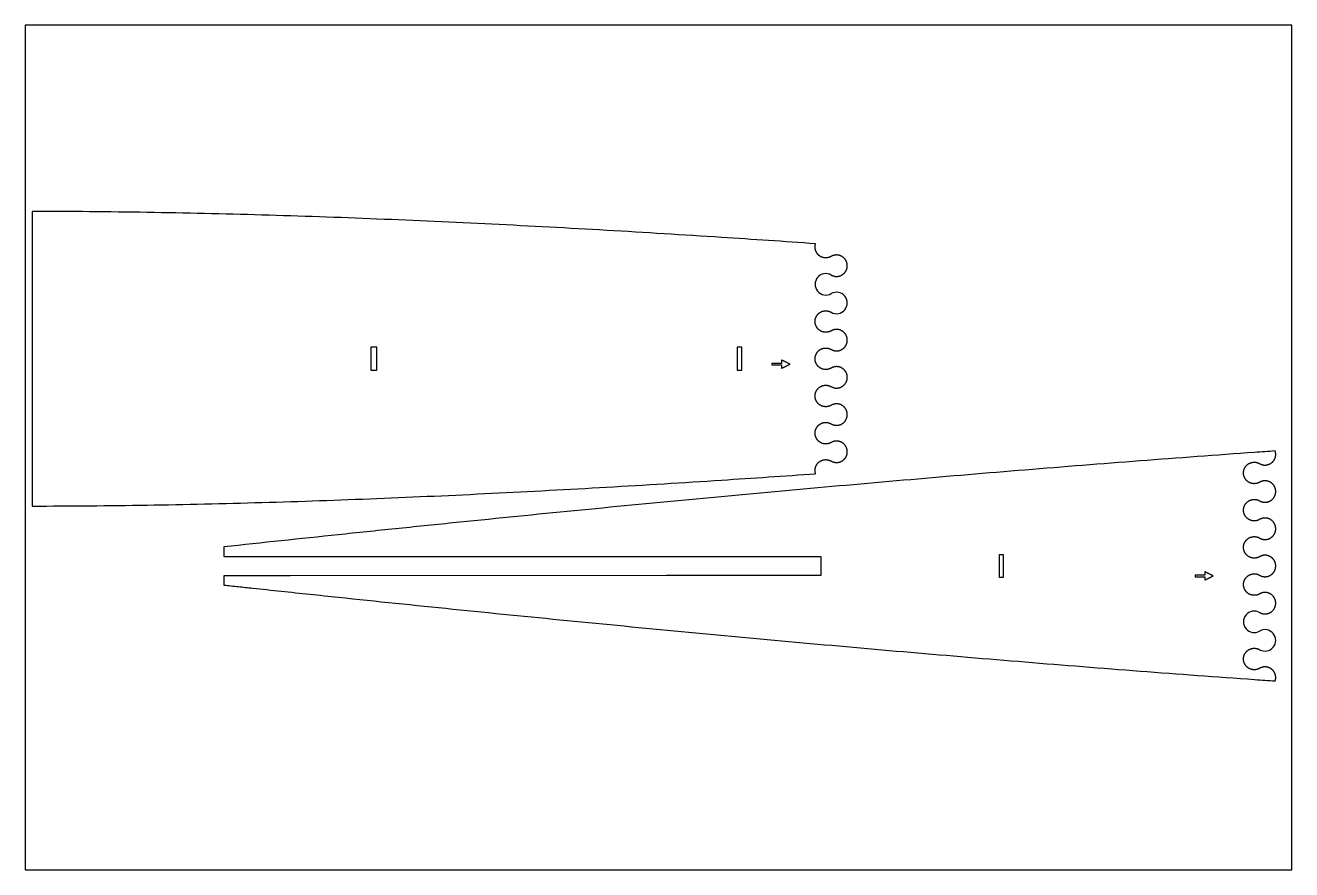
# Model space of a CAD drawing. Header units: millimetres. Extents: x -1421 to 1426, y -1337 to 584.
# Drawn here: x 526 to 1426, y -678 to -78 of the extents above; entities that cross this region are included whole.
import ezdxf

# ---------------------------------------------------------------- set-up
doc = ezdxf.new("R2010")
doc.units = ezdxf.units.MM
doc.header["$MEASUREMENT"] = 0
doc.layers.add('Predeterminada', color=18, linetype='Continuous', true_color=0x000000)

msp = doc.modelspace()

# ---------------------------------------------------------------- linework, layer by layer
at = {"layer": 'Predeterminada'}
for p, q in [((531.124, -210.271), (531.124, -419.583)), ((1099.068, -242.204), (1099.068, -242.204)), ((1099.068, -242.204), (1099.068, -242.204)), ((1099.068, -295.093), (1099.068, -295.093)), ((776.136, -306.749), (772.018, -306.749)), ((772.018, -306.749), (772.018, -323.059)), ((776.136, -323.059), (776.136, -306.749)), ((1035.561, -306.809), (1032.152, -306.809)), ((1032.152, -306.809), (1032.152, -323.119)), ((1035.561, -323.119), (1035.561, -306.809)), ((772.018, -323.059), (776.136, -323.059)), ((1032.152, -323.119), (1035.561, -323.119)), ((1056.964, -318.213), (1056.964, -318.779)), ((1056.964, -318.779), (1056.964, -319.345)), ((1099.068, -321.538), (1099.068, -321.538)), ((1099.068, -321.538), (1099.068, -321.538)), ((1099.068, -347.983), (1099.068, -347.983)), ((1099.068, -347.983), (1099.068, -347.983)), ((1099.068, -374.428), (1099.068, -374.428)), ((1099.068, -374.428), (1099.068, -374.428)), ((1403.571, -402.681), (1403.571, -402.681)), ((1403.571, -402.681), (1403.571, -402.681)), ((1403.571, -429.126), (1403.571, -429.126)), ((1403.571, -429.126), (1403.571, -429.126)), ((667.528, -448.612), (667.528, -455.523)), ((667.528, -455.523), (714.59, -455.511)), ((714.59, -455.511), (982.011, -455.44)), ((982.011, -455.44), (1091.759, -455.41)), ((1218.635, -454.076), (1221.397, -454.076)), ((1218.635, -470.386), (1218.635, -454.076)), ((1221.397, -454.076), (1221.397, -470.386)), ((1403.571, -455.571), (1403.571, -455.571)), ((1403.571, -455.571), (1403.571, -455.571)), ((714.586, -469.102), (667.528, -469.115)), ((667.528, -469.115), (667.528, -475.747)), ((982.007, -469.031), (714.586, -469.102)), ((1091.755, -469.002), (982.007, -469.031)), ((1221.397, -470.386), (1218.635, -470.386)), ((1357.754, -468.679), (1357.754, -469.245)), ((1357.754, -469.245), (1357.754, -469.81)), ((1403.571, -482.016), (1403.571, -482.016)), ((1403.571, -534.905), (1403.571, -534.905)), ((1403.571, -534.905), (1403.571, -534.905))]:
    msp.add_line(p, q, dxfattribs=at)
msp.add_lwpolyline([(526.352, -677.994), (1426.352, -677.994), (1426.352, -77.994), (526.352, -77.994), (526.352, -677.994)], dxfattribs=at)
for centre, start, end in [((1095.251, -262.037), 59.999997, 300), ((1102.885, -275.26), 240.000006, 119.999981), ((1399.754, -501.849), 60.000006, 299.999981), ((1407.388, -515.072), 239.999997, 120)]:
    msp.add_arc(centre, 7.634, start, end, dxfattribs=at)
at = {"layer": 'Predeterminada', "extrusion": (2.51597e-06, -4.83623e-06, 1)}
msp.add_arc((1099.068, -268.649, 0.004), 0.0000205, 294.969906, 300.000056, dxfattribs=at)
at = {"layer": 'Predeterminada', "extrusion": (-5.377e-06, 1.11801e-05, 1)}
msp.add_arc((1099.068, -268.649, -0.009), 0.00000696, 111.37003, 119.999941, dxfattribs=at)
at = {"layer": 'Predeterminada', "extrusion": (5.38947e-06, -1.1206e-05, 1)}
msp.add_arc((1403.571, -508.46, 0.013), 0.00000696, 291.370075, 299.999874, dxfattribs=at)
at = {"layer": 'Predeterminada', "extrusion": (-2.52043e-06, 4.84479e-06, 1)}
msp.add_arc((1403.571, -508.46, -0.006), 0.0000205, 114.969868, 120.00008, dxfattribs=at)
at = {"layer": 'Predeterminada'}
for points, degree, knots in [([(1087.996, -233.216), (1065.714, -231.655), (1043.429, -230.15), (993.958, -226.945), (966.773, -225.274), (912.388, -222.139), (885.191, -220.673), (830.75, -217.977), (803.509, -216.747), (749.013, -214.56), (721.761, -213.603), (667.279, -212.017), (640.053, -211.385), (585.59, -210.513), (558.359, -210.271), (531.124, -210.271)], 3, [52.8304667, 52.8304667, 52.8304667, 52.8304667, 102.1323991, 102.1323991, 162.2505758, 162.2505758, 222.3688767, 222.3688767, 282.5591029, 282.5591029, 342.7496427, 342.7496427, 402.8617125, 402.8617125, 462.9745599, 462.9745599, 462.9745599, 462.9745599]), ([(1069.817, -318.779), (1066.78, -317.267), (1063.744, -315.756), (1063.744, -316.985), (1063.744, -318.213), (1060.354, -318.213), (1056.964, -318.213)], 2, [0, 0, 0, 6.9175843, 6.9175843, 11.0582093, 11.0582093, 25.1363343, 25.1363343, 25.1363343]), ([(1056.964, -319.345), (1060.354, -319.345), (1063.744, -319.345), (1063.744, -320.574), (1063.744, -321.802), (1066.78, -320.291), (1069.817, -318.779)], 2, [-25.1363343, -25.1363343, -25.1363343, -11.0582093, -11.0582093, -6.9175843, -6.9175843, 0, 0, 0]), ([(1414.643, -380.471), (1409.757, -380.813), (1404.872, -381.158), (1372.828, -383.437), (1345.674, -385.449), (1291.361, -389.62), (1264.202, -391.778), (1209.894, -396.225), (1182.746, -398.514), (1101.343, -405.559), (1047.105, -410.491), (938.59, -420.762), (884.317, -426.101), (816.511, -432.988), (802.963, -434.375), (775.871, -437.169), (762.326, -438.578), (721.694, -442.838), (694.611, -445.719), (667.528, -448.612)], 3, [5442.148923, 5442.148923, 5442.148923, 5442.148923, 5452.9583624, 5452.9583624, 5513.0568171, 5513.0568171, 5573.1916923, 5573.1916923, 5633.3264887, 5633.3264887, 5753.5378471, 5753.5378471, 5873.9122566, 5873.9122566, 5903.9704021, 5903.9704021, 5934.028507, 5934.028507, 5994.1447875, 5994.1447875, 5994.1447875, 5994.1447875]), ([(531.124, -419.583), (558.366, -419.583), (585.603, -419.341), (640.079, -418.468), (667.311, -417.837), (721.762, -416.25), (748.977, -415.296), (803.4, -413.112), (830.604, -411.883), (885.041, -409.188), (912.272, -407.722), (966.723, -404.583), (993.942, -402.91), (1043.44, -399.703), (1065.72, -398.198), (1087.996, -396.638)], 3, [616.9745599, 616.9745599, 616.9745599, 616.9745599, 677.1018646, 677.1018646, 737.2284706, 737.2284706, 797.33748, 797.33748, 857.4461707, 857.4461707, 917.638479, 917.638479, 977.8308283, 977.8308283, 1027.1199211, 1027.1199211, 1027.1199211, 1027.1199211]), ([(1370.606, -469.245), (1367.57, -467.733), (1364.534, -466.222), (1364.534, -467.45), (1364.534, -468.679), (1361.144, -468.679), (1357.754, -468.679)], 2, [0, 0, 0, 6.9175843, 6.9175843, 11.0582093, 11.0582093, 25.1363343, 25.1363343, 25.1363343]), ([(667.528, -475.747), (669.222, -475.93), (670.916, -476.114), (674.305, -476.477), (675.999, -476.659), (681.081, -477.204), (684.469, -477.566), (694.634, -478.652), (701.411, -479.374), (721.743, -481.531), (735.299, -482.96), (775.968, -487.216), (803.086, -490.013), (884.342, -498.265), (938.492, -503.592), (1046.911, -513.855), (1101.175, -518.79), (1209.83, -528.193), (1264.215, -532.66), (1345.76, -538.921), (1372.9, -540.932), (1404.911, -543.209), (1409.777, -543.552), (1414.643, -543.893)], 3, [4482.8529305, 4482.8529305, 4482.8529305, 4482.8529305, 4486.6136326, 4486.6136326, 4490.3743336, 4490.3743336, 4497.8957361, 4497.8957361, 4512.938544, 4512.938544, 4543.0241742, 4543.0241742, 4603.1956392, 4603.1956392, 4723.2966158, 4723.2966158, 4843.5680205, 4843.5680205, 4964.0160777, 4964.0160777, 5024.0841569, 5024.0841569, 5034.8504005, 5034.8504005, 5034.8504005, 5034.8504005]), ([(1357.754, -469.81), (1361.144, -469.81), (1364.534, -469.81), (1364.534, -471.039), (1364.534, -472.268), (1367.57, -470.756), (1370.606, -469.245)], 2, [-25.1363343, -25.1363343, -25.1363343, -11.0582093, -11.0582093, -6.9175843, -6.9175843, 0, 0, 0])]:
    msp.add_open_spline(points, degree=degree, knots=knots, dxfattribs=at)
for points, weights, knots in [([(1099.068, -242.204), (1095.251, -244.407), (1091.434, -242.204), (1087.617, -240), (1087.617, -235.593), (1087.617, -234.374), (1087.996, -233.216)], [1, 0.866025424858, 1, 0.866025424858, 1, 0.958980705376, 0.943079348684], [33.5103243, 33.5103243, 33.5103243, 41.8879043, 41.8879043, 50.2654843, 50.2654843, 52.8304667, 52.8304667, 52.8304667]), ([(1110.519, -248.815), (1110.519, -247.801), (1110.254, -246.823), (1109.273, -243.194), (1105.799, -241.759), (1102.324, -240.324), (1099.068, -242.204)], [0.957501023386, 0.970006384691, 1, 0.897117578566, 1, 0.897117578566, 1], [16.7328123, 16.7328123, 16.7328123, 18.8672769, 18.8672769, 26.1887979, 26.1887979, 33.5103189, 33.5103189, 33.5103189]), ([(1099.068, -255.426), (1102.885, -257.63), (1106.702, -255.426), (1110.519, -253.222), (1110.519, -248.815)], [1, 0.866025431502, 1, 0.866025463444, 0.999999936116], [-0.0223471, -0.0223471, -0.0223471, 8.3552336, 8.3552336, 16.7328123, 16.7328123, 16.7328123]), ([(1099.068, -295.093), (1095.251, -297.297), (1091.434, -295.093), (1087.617, -292.89), (1087.617, -288.482), (1087.617, -284.075), (1091.434, -281.871), (1095.251, -279.667), (1099.068, -281.871)], [1, 0.866025397827, 1, 0.866025397827, 1, 0.866025397827, 1, 0.866025397827, 1], [-100.5533151, -100.5533151, -100.5533151, -92.1757343, -92.1757343, -83.7981536, -83.7981536, -75.4205728, -75.4205728, -67.0429921, -67.0429921, -67.0429921]), ([(1099.068, -308.316), (1102.885, -310.52), (1106.702, -308.316), (1110.519, -306.112), (1110.519, -301.705), (1110.519, -297.297), (1106.702, -295.093), (1102.885, -292.89), (1099.068, -295.093)], [0.999999995439, 0.866025427138, 1, 0.866025424858, 1, 0.866025424858, 1, 0.866025424858, 1], [-134.0636363, -134.0636363, -134.0636363, -125.6860567, -125.6860567, -117.3084769, -117.3084769, -108.9308971, -108.9308971, -100.5533174, -100.5533174, -100.5533174]), ([(1099.068, -321.538), (1095.251, -323.742), (1091.434, -321.538), (1087.617, -319.334), (1087.617, -314.927), (1087.617, -310.52), (1091.434, -308.316), (1095.251, -306.112), (1099.068, -308.316)], [1, 0.866025424858, 1, 0.866025424858, 1, 0.866025424858, 1, 0.866025427138, 0.999999995439], [-167.5739553, -167.5739553, -167.5739553, -159.1963755, -159.1963755, -150.8187957, -150.8187957, -142.4412159, -142.4412159, -134.0636363, -134.0636363, -134.0636363]), ([(1099.068, -334.761), (1102.885, -336.964), (1106.702, -334.761), (1110.519, -332.557), (1110.519, -328.149), (1110.519, -323.742), (1106.702, -321.538), (1102.885, -319.334), (1099.068, -321.538)], [1, 0.866025424858, 1, 0.866025424858, 1, 0.866025424858, 1, 0.866025424858, 1], [-201.0842796, -201.0842796, -201.0842796, -192.7066998, -192.7066998, -184.3291201, -184.3291201, -175.9515404, -175.9515404, -167.5739606, -167.5739606, -167.5739606]), ([(1099.068, -347.983), (1095.251, -350.187), (1091.434, -347.983), (1087.617, -345.779), (1087.617, -341.372), (1087.617, -336.964), (1091.434, -334.761), (1095.251, -332.557), (1099.068, -334.761)], [1, 0.866025424858, 1, 0.866025424858, 1, 0.866025424858, 1, 0.866025424858, 1], [-234.5945985, -234.5945985, -234.5945985, -226.2170188, -226.2170188, -217.8394391, -217.8394391, -209.4618593, -209.4618593, -201.0842796, -201.0842796, -201.0842796]), ([(1099.068, -361.205), (1102.885, -363.409), (1106.702, -361.205), (1110.519, -359.002), (1110.519, -354.594), (1110.519, -350.187), (1106.702, -347.983), (1102.885, -345.779), (1099.068, -347.983)], [1, 0.866025424858, 1, 0.866025424858, 1, 0.866025424858, 1, 0.866025424858, 1], [-268.1049228, -268.1049228, -268.1049228, -259.7273431, -259.7273431, -251.3497634, -251.3497634, -242.9721836, -242.9721836, -234.5946039, -234.5946039, -234.5946039]), ([(1099.068, -374.428), (1095.251, -376.632), (1091.434, -374.428), (1087.617, -372.224), (1087.617, -367.817), (1087.617, -363.409), (1091.434, -361.205), (1095.251, -359.002), (1099.068, -361.205)], [1, 0.866025424858, 1, 0.866025424858, 1, 0.866025424858, 1, 0.866025424858, 1], [-301.6152418, -301.6152418, -301.6152418, -293.237662, -293.237662, -284.8600823, -284.8600823, -276.4825026, -276.4825026, -268.1049228, -268.1049228, -268.1049228]), ([(1110.519, -381.039), (1110.519, -380.025), (1110.254, -379.047), (1109.273, -375.418), (1105.799, -373.983), (1102.324, -372.548), (1099.068, -374.428)], [0.957501023386, 0.970006384691, 1, 0.897117578566, 1, 0.897117578566, 1], [-318.3927538, -318.3927538, -318.3927538, -316.2582892, -316.2582892, -308.9367682, -308.9367682, -301.6152472, -301.6152472, -301.6152472]), ([(1087.996, -396.638), (1087.617, -395.48), (1087.617, -394.261), (1087.617, -389.854), (1091.434, -387.65), (1095.251, -385.446), (1099.068, -387.65)], [0.943079391453, 0.95898076054, 1, 0.866025424858, 1, 0.866025424858, 1], [1027.1199211, 1027.1199211, 1027.1199211, 1029.6849005, 1029.6849005, 1038.0624821, 1038.0624821, 1046.4400636, 1046.4400636, 1046.4400636]), ([(1099.068, -387.65), (1102.885, -389.854), (1106.702, -387.65), (1110.519, -385.446), (1110.519, -381.039)], [1, 0.866025424858, 1, 0.8660254568, 0.999999936116], [-335.1479132, -335.1479132, -335.1479132, -326.7703325, -326.7703325, -318.3927538, -318.3927538, -318.3927538]), ([(1403.571, -389.459), (1407.388, -391.662), (1411.205, -389.459), (1415.022, -387.255), (1415.022, -382.847), (1415.022, -381.629), (1414.643, -380.471)], [1, 0.866025424858, 1, 0.866025424858, 1, 0.95898076054, 0.943079391453], [5422.8287804, 5422.8287804, 5422.8287804, 5431.206362, 5431.206362, 5439.5839436, 5439.5839436, 5442.148923, 5442.148923, 5442.148923]), ([(1392.12, -396.07), (1392.12, -391.662), (1395.937, -389.459), (1399.754, -387.255), (1403.571, -389.459)], [0.999999936116, 0.8660254568, 1, 0.866025424858, 1], [5406.0736209, 5406.0736209, 5406.0736209, 5414.4511997, 5414.4511997, 5422.8287804, 5422.8287804, 5422.8287804]), ([(1403.571, -402.681), (1400.315, -404.561), (1396.841, -403.126), (1393.366, -401.691), (1392.385, -398.062), (1392.12, -397.084), (1392.12, -396.07)], [1, 0.897117578566, 1, 0.897117578566, 1, 0.970006384691, 0.957501023386], [5389.2961143, 5389.2961143, 5389.2961143, 5396.6176353, 5396.6176353, 5403.9391564, 5403.9391564, 5406.0736209, 5406.0736209, 5406.0736209]), ([(1403.571, -415.903), (1407.388, -418.107), (1411.205, -415.903), (1415.022, -413.7), (1415.022, -409.292), (1415.022, -404.885), (1411.205, -402.681), (1407.388, -400.477), (1403.571, -402.681)], [1, 0.866025424858, 1, 0.866025424858, 1, 0.866025424858, 1, 0.866025424858, 1], [5355.78579, 5355.78579, 5355.78579, 5364.1633697, 5364.1633697, 5372.5409495, 5372.5409495, 5380.9185292, 5380.9185292, 5389.296109, 5389.296109, 5389.296109]), ([(1403.571, -429.126), (1399.754, -431.33), (1395.937, -429.126), (1392.12, -426.922), (1392.12, -422.515), (1392.12, -418.107), (1395.937, -415.903), (1399.754, -413.7), (1403.571, -415.903)], [1, 0.866025424858, 1, 0.866025424858, 1, 0.866025424858, 1, 0.866025424858, 1], [5322.2754711, 5322.2754711, 5322.2754711, 5330.6530508, 5330.6530508, 5339.0306305, 5339.0306305, 5347.4082103, 5347.4082103, 5355.78579, 5355.78579, 5355.78579]), ([(1403.571, -442.348), (1407.388, -444.552), (1411.205, -442.348), (1415.022, -440.145), (1415.022, -435.737), (1415.022, -431.33), (1411.205, -429.126), (1407.388, -426.922), (1403.571, -429.126)], [1, 0.866025424858, 1, 0.866025424858, 1, 0.866025424858, 1, 0.866025424858, 1], [5288.7651467, 5288.7651467, 5288.7651467, 5297.1427265, 5297.1427265, 5305.5203062, 5305.5203062, 5313.897886, 5313.897886, 5322.2754657, 5322.2754657, 5322.2754657]), ([(1403.571, -455.571), (1399.754, -457.774), (1395.937, -455.571), (1392.12, -453.367), (1392.12, -448.96), (1392.12, -444.552), (1395.937, -442.348), (1399.754, -440.145), (1403.571, -442.348)], [1, 0.866025424858, 1, 0.866025424858, 1, 0.866025424858, 1, 0.866025424858, 1], [5255.2548278, 5255.2548278, 5255.2548278, 5263.6324075, 5263.6324075, 5272.0099873, 5272.0099873, 5280.387567, 5280.387567, 5288.7651467, 5288.7651467, 5288.7651467]), ([(1403.571, -468.793), (1407.388, -470.997), (1411.205, -468.793), (1415.022, -466.589), (1415.022, -462.182), (1415.022, -457.774), (1411.205, -455.571), (1407.388, -453.367), (1403.571, -455.571)], [0.999999995439, 0.866025427138, 1, 0.866025424858, 1, 0.866025424858, 1, 0.866025424858, 1], [5221.7445035, 5221.7445035, 5221.7445035, 5230.1220831, 5230.1220831, 5238.4996629, 5238.4996629, 5246.8772427, 5246.8772427, 5255.2548224, 5255.2548224, 5255.2548224]), ([(1403.571, -482.016), (1399.754, -484.219), (1395.937, -482.016), (1392.12, -479.812), (1392.12, -475.404), (1392.12, -470.997), (1395.937, -468.793), (1399.754, -466.589), (1403.571, -468.793)], [1, 0.866025424858, 1, 0.866025424858, 1, 0.866025424858, 1, 0.866025427138, 0.999999995439], [5188.2341845, 5188.2341845, 5188.2341845, 5196.6117643, 5196.6117643, 5204.9893441, 5204.9893441, 5213.3669239, 5213.3669239, 5221.7445035, 5221.7445035, 5221.7445035]), ([(1403.571, -495.238), (1407.388, -497.442), (1411.205, -495.238), (1415.022, -493.034), (1415.022, -488.627), (1415.022, -484.219), (1411.205, -482.016), (1407.388, -479.812), (1403.571, -482.016)], [1, 0.866025397827, 1, 0.866025397827, 1, 0.866025397827, 1, 0.866025397827, 1], [5154.7238593, 5154.7238593, 5154.7238593, 5163.10144, 5163.10144, 5171.4790208, 5171.4790208, 5179.8566015, 5179.8566015, 5188.2341822, 5188.2341822, 5188.2341822]), ([(1392.12, -528.294), (1392.12, -523.886), (1395.937, -521.683), (1399.754, -519.479), (1403.571, -521.683)], [0.999999936116, 0.866025463444, 1, 0.866025431502, 1], [5070.9480548, 5070.9480548, 5070.9480548, 5079.3256336, 5079.3256336, 5087.7032143, 5087.7032143, 5087.7032143]), ([(1403.571, -534.905), (1400.315, -536.785), (1396.841, -535.35), (1393.366, -533.915), (1392.385, -530.286), (1392.12, -529.308), (1392.12, -528.294)], [1, 0.897117578566, 1, 0.897117578566, 1, 0.970006384691, 0.957501023386], [5054.1705482, 5054.1705482, 5054.1705482, 5061.4920692, 5061.4920692, 5068.8135902, 5068.8135902, 5070.9480548, 5070.9480548, 5070.9480548]), ([(1414.643, -543.893), (1415.022, -542.735), (1415.022, -541.516), (1415.022, -537.109), (1411.205, -534.905), (1407.388, -532.701), (1403.571, -534.905)], [0.943079348684, 0.958980705376, 1, 0.866025424858, 1, 0.866025424858, 1], [5034.8504005, 5034.8504005, 5034.8504005, 5037.4153828, 5037.4153828, 5045.7929628, 5045.7929628, 5054.1705428, 5054.1705428, 5054.1705428])]:
    msp.add_rational_spline(points, weights, degree=2, knots=knots, dxfattribs=at)
at = {"layer": 'Predeterminada', "extrusion": (0.0012, -3.47345e-07, -0.999999)}
msp.add_open_spline([(1091.759, -455.41), (1091.758, -459.941), (1091.756, -464.471), (1091.755, -469.002)], degree=3, dxfattribs=at)

doc.saveas('drawing.dxf')
